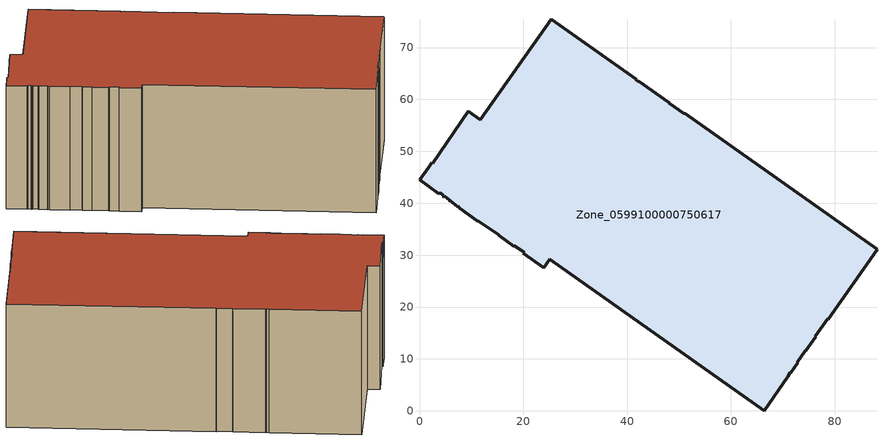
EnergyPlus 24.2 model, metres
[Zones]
Zone_0599100000750617
 floor ground (C_G): 2.36,47.84 2.57,47.7 9.38,57.73 11.69,56.1 25.36,75.49 41.75,63.91 41.68,63.81 42.21,63.44 42.28,63.54 48.16,59.39 48.08,59.28 51,57.2 51.09,57.32 88.15,31.14 88.06,30.95 78.71,17.69 78.64,17.74 76.25,14.35 76.32,14.3 74.39,11.54 74.31,11.6 72.74,9.39 72.91,9.27 71.54,7.33 71.42,7.42 70.98,6.54 66.38,0 25.1,29.18 23.98,27.59 20.03,30.38 20.14,30.58 18.29,31.84 18.18,31.68 15.23,33.82 15.27,33.89 13.57,35.12 13.52,35.09 11.27,36.62 11.25,36.57 7.71,39.06 7.48,39.4 7.37,39.38 5.89,40.52 5.8,40.41 5.72,40.47 5.8,40.6 4.83,41.35 4.63,41.24 4.49,41.34 4.57,41.55 3.95,42.03 3.75,41.86 0,44.51 1.74,46.97 z3.45
 wall outside (C_F): 78.64,17.74 78.71,17.69 88.06,30.95 88.15,31.14 51.09,57.32 51,57.2 48.08,59.28 48.16,59.39 42.28,63.54 42.21,63.44 41.68,63.81 41.75,63.91 25.36,75.49 11.69,56.1 9.38,57.73 2.57,47.7 2.36,47.84 1.74,46.97 0,44.51 3.75,41.86 3.95,42.03 4.57,41.55 4.49,41.34 4.63,41.24 4.83,41.35 5.8,40.6 5.72,40.47 5.8,40.41 5.89,40.52 7.37,39.38 7.48,39.4 7.71,39.06 11.25,36.57 11.27,36.62 13.52,35.09 13.57,35.12 15.27,33.89 15.23,33.82 18.18,31.68 18.29,31.84 20.14,30.58 20.03,30.38 23.98,27.59 25.1,29.18 66.38,0 70.98,6.54 71.42,7.42 71.54,7.33 72.91,9.27 72.74,9.39 74.31,11.6 74.39,11.54 76.32,14.3 76.25,14.35 78.64,17.74 z3.45:32.65
 roof outside (C_R): 2.57,47.7 2.36,47.84 1.74,46.97 0,44.51 3.75,41.86 3.95,42.03 4.57,41.55 4.49,41.34 4.63,41.24 4.83,41.35 5.8,40.6 5.72,40.47 5.8,40.41 5.89,40.52 7.37,39.38 7.48,39.4 7.71,39.06 11.25,36.57 11.27,36.62 13.52,35.09 13.57,35.12 15.27,33.89 15.23,33.82 18.18,31.68 18.29,31.84 20.14,30.58 20.03,30.38 23.98,27.59 25.1,29.18 66.38,0 70.98,6.54 71.42,7.42 71.54,7.33 72.91,9.27 72.74,9.39 74.31,11.6 74.39,11.54 76.32,14.3 76.25,14.35 78.64,17.74 78.71,17.69 88.06,30.95 88.15,31.14 51.09,57.32 51,57.2 48.08,59.28 48.16,59.39 42.28,63.54 42.21,63.44 41.68,63.81 41.75,63.91 25.36,75.49 11.69,56.1 9.38,57.73 z32.65
[BUILDING]
Pand.0599100000750617: North Axis=0; Terrain=City; Loads Convergence Tolerance Value=0.04; Temperature Convergence Tolerance Value=0.4; Solar Distribution=FullExterior; Maximum Number of Warmup Days=25; Minimum Number of Warmup Days=1
[Site:Location]
Rotterdam.The.Hague.AP_ZH_NLD Design_Conditions: Latitude=51.96; Longitude=4.45; Time Zone=1; Elevation=-4.5
[SITE:GROUNDTEMPERATURE:BUILDINGSURFACE]
18, 18, 18, 18, 18, 18, 18, 18, 18, 18, 18, 18
[MATERIAL] Thermal Absorptance=0.9; Solar Absorptance=0.7; Visible Absorptance=0.7
Name | Roughness | Thickness | Conductivity | Density | Specific Heat
G.TI.1992-2005 | MediumSmooth | 0.15 | 0.06 | 540 | 1210
F.TI.1992-2005 | Rough | 0.3 | 0.12 | 1920 | 840
R.TI.1992-2005 | MediumRough | 0.2 | 0.08 | 1500 | 1000
[CONSTRUCTION]
C_G: G.TI.1992-2005
C_F: F.TI.1992-2005
C_R: R.TI.1992-2005
[ZONE]
Zone_0599100000750617: Type=1; Multiplier=1; Ceiling Height=Autocalculate; Volume=Autocalculate; Floor Area=autocalculate; Part of Total Floor Area=Yes
[ZONEINFILTRATION:DESIGNFLOWRATE]
Infil_Zone_0599100000750617: Zone or ZoneList or Space or SpaceList=Zone_0599100000750617; Schedule=AlwaysOn; Design Flow Rate Calculation Method=Flow/Area; Flow Rate per Floor Area=0.0015; Constant Term Coefficient=1; Temperature Term Coefficient=0; Velocity Term Coefficient=0; Velocity Squared Term Coefficient=0
[HVACTEMPLATE:ZONE:IDEALLOADSAIRSYSTEM]
Zone_0599100000750617: Maximum Heating Supply Air Temperature=50; Minimum Cooling Supply Air Temperature=13; Maximum Heating Supply Air Humidity Ratio=0.0156; Minimum Cooling Supply Air Humidity Ratio=0.0077; Heating Limit=NoLimit; Cooling Limit=NoLimit; Dehumidification Control Type=ConstantSensibleHeatRatio; Cooling Sensible Heat Ratio=0.7; Dehumidification Setpoint=60; Humidification Control Type=None; Humidification Setpoint=30; Outdoor Air Method=None; Outdoor Air Flow Rate per Person=0.00944; Outdoor Air Flow Rate per Zone Floor Area=0; Outdoor Air Flow Rate per Zone=0; Demand Controlled Ventilation Type=None; Outdoor Air Economizer Type=NoEconomizer; Heat Recovery Type=None; Sensible Heat Recovery Effectiveness=0.7; Latent Heat Recovery Effectiveness=0.65
[ZONECONTROL:THERMOSTAT]
ThermostatControl_Zone_0599100000750617: Zone or ZoneList=Zone_0599100000750617; Control Type Schedule=DualSetpointControlType; Control 1=Thermostat_Zone_0599100000750617; Temperature Difference Between Cutout And Setpoint=0
[THERMOSTATSETPOINT:DUALSETPOINT]
Thermostat_Zone_0599100000750617: Heating Setpoint Temperature Schedule=HeatingSetpoint_Zone_0599100000750617; Cooling Setpoint Temperature Schedule=CoolingSetpoint_Zone_0599100000750617
[SCHEDULE:COMPACT]
HeatingSetpoint_Zone_0599100000750617: Through: 12/31, For: AllDays, Until: 24:00, 21
CoolingSetpoint_Zone_0599100000750617: Through: 12/31, For: AllDays, Until: 24:00, 24
DualSetpointControlType: Through: 12/31, For: AllDays, Until: 24:00, 4
AlwaysOn: Through: 12/31, For: AllDays, Until: 24:00, 1
